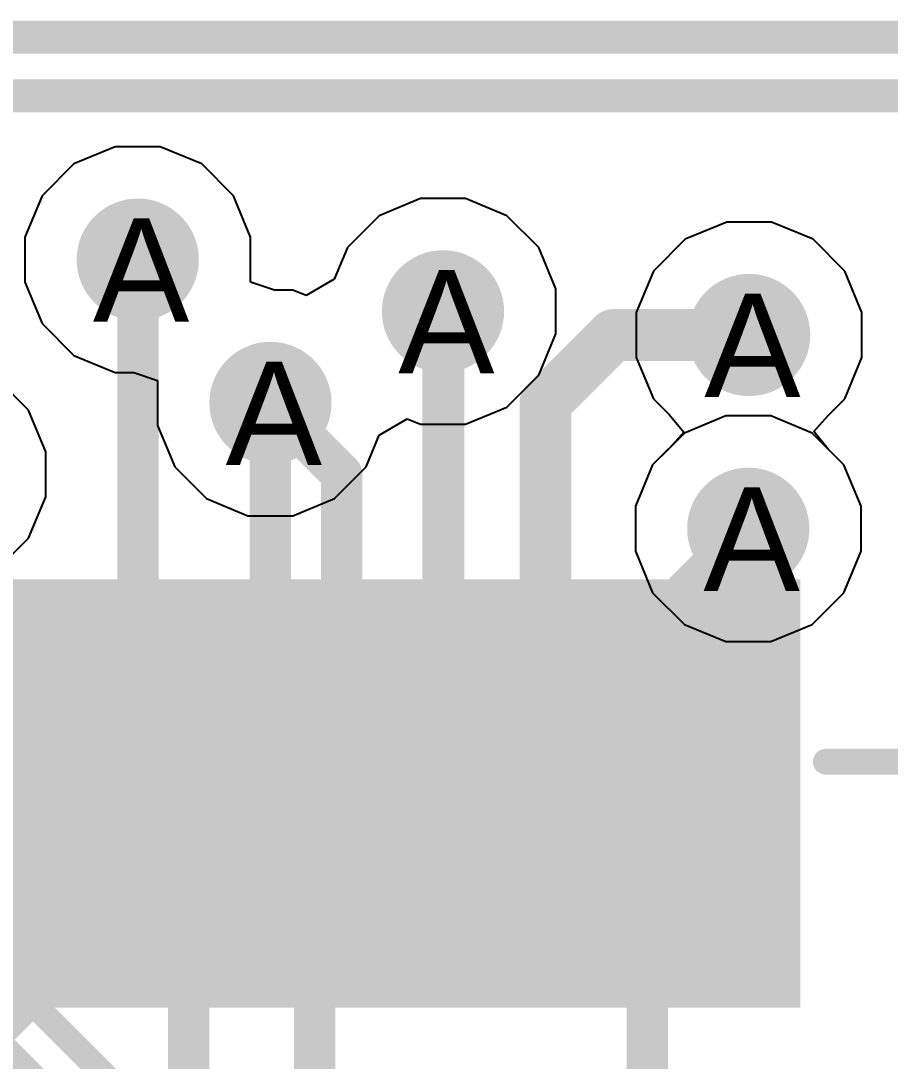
# Model space of a CAD drawing. Header units: inches. Extents: x 0 to 5271, y 0 to 5417.
# Drawn here: x 58.73 to 63, y 99.14 to 104.25 of the extents above; entities that cross this region are included whole.
import ezdxf

# ---------------------------------------------------------------- set-up
doc = ezdxf.new("R2010")
doc.units = ezdxf.units.IN
for name, color, linetype in [('Bottom Layer', 5, 'Continuous'), ('Drill Drawing', 1, 'Continuous'), ('L2_GND1', 16, 'Continuous'), ('L3_SIG1', 76, 'Continuous'), ('L4_PWR', 90, 'Continuous'), ('L5_GND2', 156, 'Continuous'), ('L6_SIG2', 130, 'Continuous'), ('L7_GND3', 216, 'Continuous'), ('Top Layer', 1, 'Continuous'), ('Top Overlay', 2, 'Continuous'), ('Top Paste', 8, 'Continuous'), ('Top Solder', 216, 'Continuous'), ('Via Holes', 16, 'Continuous')]:
    doc.layers.add(name, color=color, linetype=linetype)
doc.styles.add('Arial', font='', dxfattribs={"height": 0.2})
doc.styles.get('Arial').set_extended_font_data('Arial')

# ---------------------------------------------------------------- blocks, each defined once
blk = doc.blocks.new('10029449_111RLF_22')
at = {"layer": 'Top Layer'}
for points in [[(-4.65, 3.9), (-4.35, 3.9), (-4.35, 2), (-4.65, 2)], [(-4.15, 3.9), (-3.85, 3.9), (-3.85, 2), (-4.15, 2)], [(-3.65, 3.9), (-3.35, 3.9), (-3.35, 2), (-3.65, 2)], [(-3.15, 3.9), (-2.85, 3.9), (-2.85, 2), (-3.15, 2)], [(-2.65, 3.9), (-2.35, 3.9), (-2.35, 2), (-2.65, 2)], [(-2.15, 3.9), (-1.85, 3.9), (-1.85, 2), (-2.15, 2)], [(-1.65, 3.9), (-1.35, 3.9), (-1.35, 2), (-1.65, 2)], [(-1.15, 3.9), (-0.85, 3.9), (-0.85, 2), (-1.15, 2)]]:
    blk.add_hatch(color=1, dxfattribs=at).paths.add_polyline_path(points)
at = {"layer": 'Top Paste'}
for points in [[(-4.65, 3.9), (-4.35, 3.9), (-4.35, 2), (-4.65, 2)], [(-4.15, 3.9), (-3.85, 3.9), (-3.85, 2), (-4.15, 2)], [(-3.65, 3.9), (-3.35, 3.9), (-3.35, 2), (-3.65, 2)], [(-3.15, 3.9), (-2.85, 3.9), (-2.85, 2), (-3.15, 2)], [(-2.65, 3.9), (-2.35, 3.9), (-2.35, 2), (-2.65, 2)], [(-2.15, 3.9), (-1.85, 3.9), (-1.85, 2), (-2.15, 2)], [(-1.65, 3.9), (-1.35, 3.9), (-1.35, 2), (-1.65, 2)], [(-1.15, 3.9), (-0.85, 3.9), (-0.85, 2), (-1.15, 2)]]:
    blk.add_hatch(color=8, dxfattribs=at).paths.add_polyline_path(points)
at = {"layer": 'Top Solder'}
for points in [[(-4.7516, 4.0016), (-4.2484, 4.0016), (-4.2484, 1.8984), (-4.7516, 1.8984)], [(-4.2516, 4.0016), (-3.7484, 4.0016), (-3.7484, 1.8984), (-4.2516, 1.8984)], [(-3.7516, 4.0016), (-3.2484, 4.0016), (-3.2484, 1.8984), (-3.7516, 1.8984)], [(-3.2516, 4.0016), (-2.7484, 4.0016), (-2.7484, 1.8984), (-3.2516, 1.8984)], [(-2.7516, 4.0016), (-2.2484, 4.0016), (-2.2484, 1.8984), (-2.7516, 1.8984)], [(-2.2516, 4.0016), (-1.7484, 4.0016), (-1.7484, 1.8984), (-2.2516, 1.8984)], [(-1.7516, 4.0016), (-1.2484, 4.0016), (-1.2484, 1.8984), (-1.7516, 1.8984)], [(-1.2516, 4.0016), (-0.7484, 4.0016), (-0.7484, 1.8984), (-1.2516, 1.8984)]]:
    blk.add_hatch(color=216, dxfattribs=at).paths.add_polyline_path(points)
at = {"layer": 'Top Overlay'}
blk.add_lwpolyline([(-4.8768, 2.794, 0.127, 0.127, 0), (-5.9182, 2.794, 0.127, 0.127, 0)], format="xyseb", dxfattribs=at)
blk.add_lwpolyline([(-4.9085, 2.794, 0.0635, 0.0635, 1), (-4.845, 2.794, 0.0635, 0.0635, 1)], format="xyseb", close=True, dxfattribs=at)

msp = doc.modelspace()

# ---------------------------------------------------------------- hatches: boundary and pattern name
at = {"layer": 'Bottom Layer'}
h = msp.add_hatch(color=5, dxfattribs=at)
edge = h.paths.add_edge_path()
edge.add_arc((59.309, 103.0732), 0.3, 0, 360)
h = msp.add_hatch(color=5, dxfattribs=at)
edge = h.paths.add_edge_path()
edge.add_arc((60.8076, 102.8192), 0.3, 0, 360)
h = msp.add_hatch(color=5, dxfattribs=at)
edge = h.paths.add_edge_path()
edge.add_arc((62.3104, 102.7034), 0.3, 0, 360)
h = msp.add_hatch(color=5, dxfattribs=at)
edge = h.paths.add_edge_path()
edge.add_arc((59.9604, 102.3699), 0.3, 0, 360)
h = msp.add_hatch(color=5, dxfattribs=at)
edge = h.paths.add_edge_path()
edge.add_arc((62.3062, 101.7524), 0.3, 0, 360)
at = {"layer": 'L2_GND1'}
h = msp.add_hatch(color=16, dxfattribs=at)
edge = h.paths.add_edge_path()
edge.add_arc((59.309, 103.0732), 0.3, 0, 360)
h = msp.add_hatch(color=16, dxfattribs=at)
edge = h.paths.add_edge_path()
edge.add_arc((60.8076, 102.8192), 0.3, 0, 360)
h = msp.add_hatch(color=16, dxfattribs=at)
edge = h.paths.add_edge_path()
edge.add_arc((62.3104, 102.7034), 0.3, 0, 360)
h = msp.add_hatch(color=16, dxfattribs=at)
edge = h.paths.add_edge_path()
edge.add_arc((59.9604, 102.3699), 0.3, 0, 360)
h = msp.add_hatch(color=16, dxfattribs=at)
edge = h.paths.add_edge_path()
edge.add_arc((62.3062, 101.7524), 0.3, 0, 360)
at = {"layer": 'L3_SIG1'}
h = msp.add_hatch(color=76, dxfattribs=at)
edge = h.paths.add_edge_path()
edge.add_arc((59.309, 103.0732), 0.3, 0, 360)
h = msp.add_hatch(color=76, dxfattribs=at)
edge = h.paths.add_edge_path()
edge.add_arc((60.8076, 102.8192), 0.3, 0, 360)
h = msp.add_hatch(color=76, dxfattribs=at)
edge = h.paths.add_edge_path()
edge.add_arc((62.3104, 102.7034), 0.3, 0, 360)
h = msp.add_hatch(color=76, dxfattribs=at)
edge = h.paths.add_edge_path()
edge.add_arc((59.9604, 102.3699), 0.3, 0, 360)
h = msp.add_hatch(color=76, dxfattribs=at)
edge = h.paths.add_edge_path()
edge.add_arc((62.3062, 101.7524), 0.3, 0, 360)
at = {"layer": 'L4_PWR'}
h = msp.add_hatch(color=90, dxfattribs=at)
edge = h.paths.add_edge_path()
edge.add_arc((59.309, 103.0732), 0.3, 0, 360)
h = msp.add_hatch(color=90, dxfattribs=at)
edge = h.paths.add_edge_path()
edge.add_arc((60.8076, 102.8192), 0.3, 0, 360)
h = msp.add_hatch(color=90, dxfattribs=at)
edge = h.paths.add_edge_path()
edge.add_arc((62.3104, 102.7034), 0.3, 0, 360)
h = msp.add_hatch(color=90, dxfattribs=at)
edge = h.paths.add_edge_path()
edge.add_arc((59.9604, 102.3699), 0.3, 0, 360)
h = msp.add_hatch(color=90, dxfattribs=at)
edge = h.paths.add_edge_path()
edge.add_arc((62.3062, 101.7524), 0.3, 0, 360)
at = {"layer": 'L5_GND2'}
h = msp.add_hatch(color=156, dxfattribs=at)
edge = h.paths.add_edge_path()
edge.add_arc((59.309, 103.0732), 0.3, 0, 360)
h = msp.add_hatch(color=156, dxfattribs=at)
edge = h.paths.add_edge_path()
edge.add_arc((60.8076, 102.8192), 0.3, 0, 360)
h = msp.add_hatch(color=156, dxfattribs=at)
edge = h.paths.add_edge_path()
edge.add_arc((62.3104, 102.7034), 0.3, 0, 360)
h = msp.add_hatch(color=156, dxfattribs=at)
edge = h.paths.add_edge_path()
edge.add_arc((59.9604, 102.3699), 0.3, 0, 360)
h = msp.add_hatch(color=156, dxfattribs=at)
edge = h.paths.add_edge_path()
edge.add_arc((62.3062, 101.7524), 0.3, 0, 360)
at = {"layer": 'L6_SIG2'}
h = msp.add_hatch(color=130, dxfattribs=at)
edge = h.paths.add_edge_path()
edge.add_arc((59.309, 103.0732), 0.3, 0, 360)
h = msp.add_hatch(color=130, dxfattribs=at)
edge = h.paths.add_edge_path()
edge.add_arc((60.8076, 102.8192), 0.3, 0, 360)
h = msp.add_hatch(color=130, dxfattribs=at)
edge = h.paths.add_edge_path()
edge.add_arc((62.3104, 102.7034), 0.3, 0, 360)
h = msp.add_hatch(color=130, dxfattribs=at)
edge = h.paths.add_edge_path()
edge.add_arc((59.9604, 102.3699), 0.3, 0, 360)
h = msp.add_hatch(color=130, dxfattribs=at)
edge = h.paths.add_edge_path()
edge.add_arc((62.3062, 101.7524), 0.3, 0, 360)
at = {"layer": 'L7_GND3'}
h = msp.add_hatch(color=216, dxfattribs=at)
edge = h.paths.add_edge_path()
edge.add_arc((59.309, 103.0732), 0.3, 0, 360)
h = msp.add_hatch(color=216, dxfattribs=at)
edge = h.paths.add_edge_path()
edge.add_arc((60.8076, 102.8192), 0.3, 0, 360)
h = msp.add_hatch(color=216, dxfattribs=at)
edge = h.paths.add_edge_path()
edge.add_arc((62.3104, 102.7034), 0.3, 0, 360)
h = msp.add_hatch(color=216, dxfattribs=at)
edge = h.paths.add_edge_path()
edge.add_arc((59.9604, 102.3699), 0.3, 0, 360)
h = msp.add_hatch(color=216, dxfattribs=at)
edge = h.paths.add_edge_path()
edge.add_arc((62.3062, 101.7524), 0.3, 0, 360)
at = {"layer": 'Top Layer'}
h = msp.add_hatch(color=1, dxfattribs=at)
edge = h.paths.add_edge_path()
edge.add_arc((59.309, 103.0732), 0.3, 0, 360)
h = msp.add_hatch(color=1, dxfattribs=at)
edge = h.paths.add_edge_path()
edge.add_arc((60.8076, 102.8192), 0.3, 0, 360)
h = msp.add_hatch(color=1, dxfattribs=at)
edge = h.paths.add_edge_path()
edge.add_arc((62.3104, 102.7034), 0.3, 0, 360)
h = msp.add_hatch(color=1, dxfattribs=at)
edge = h.paths.add_edge_path()
edge.add_arc((59.9604, 102.3699), 0.3, 0, 360)
h = msp.add_hatch(color=1, dxfattribs=at)
edge = h.paths.add_edge_path()
edge.add_arc((62.3062, 101.7524), 0.3, 0, 360)
at = {"layer": 'Via Holes'}
h = msp.add_hatch(color=7, dxfattribs=at)
edge = h.paths.add_edge_path()
edge.add_arc((59.309, 103.0732), 0.15, 0, 360)
h = msp.add_hatch(color=7, dxfattribs=at)
edge = h.paths.add_edge_path()
edge.add_arc((60.8076, 102.8192), 0.15, 0, 360)
h = msp.add_hatch(color=7, dxfattribs=at)
edge = h.paths.add_edge_path()
edge.add_arc((62.3104, 102.7034), 0.15, 0, 360)
h = msp.add_hatch(color=7, dxfattribs=at)
edge = h.paths.add_edge_path()
edge.add_arc((59.9604, 102.3699), 0.15, 0, 360)
h = msp.add_hatch(color=7, dxfattribs=at)
edge = h.paths.add_edge_path()
edge.add_arc((62.3062, 101.7524), 0.15, 0, 360)

# ---------------------------------------------------------------- linework, layer by layer
at = {"layer": 'Bottom Layer'}
for points in [[(59.309, 103.0732, 0.2032, 0.2032, 0), (59.3104, 103.0718, 0.2032, 0.2032, 0)], [(59.3104, 100.6708, 0.2032, 0.2032, 0), (59.3104, 103.0718, 0.2032, 0.2032, 0)], [(60.8076, 100.8851, 0.2032, 0.2032, 0), (60.8076, 102.8192, 0.2032, 0.2032, 0)], [(59.9604, 100.6431, 0.2032, 0.2032, 0), (59.9604, 102.3699, 0.2032, 0.2032, 0)], [(60.1774, 99.6236, 0.2032, 0.2032, 0), (62.3062, 101.7524, 0.2032, 0.2032, 0)], [(59.5585, 99.636, 0.2032, 0.2032, 0), (60.8076, 100.8851, 0.2032, 0.2032, 0)], [(55.5752, 96.9356, 0.2032, 0.2032, 0), (59.3104, 100.6708, 0.2032, 0.2032, 0)], [(56.0348, 96.7176, 0.2032, 0.2032, 0), (59.9604, 100.6431, 0.2032, 0.2032, 0)], [(59.5585, 90.1095, 0.2032, 0.2032, 0), (59.5585, 99.636, 0.2032, 0.2032, 0)], [(60.1774, 88.7687, 0.2032, 0.2032, 0), (60.1774, 99.6236, 0.2032, 0.2032, 0)]]:
    msp.add_lwpolyline(points, format="xyseb", dxfattribs=at)
for points in [[(59.2582, 103.0732, 0.1016, 0.1016, 1), (59.3598, 103.0732, 0.1016, 0.1016, 1)], [(59.2596, 103.0718, 0.1016, 0.1016, 1), (59.3612, 103.0718, 0.1016, 0.1016, 1)], [(59.2596, 103.0718, 0.1016, 0.1016, 1), (59.3612, 103.0718, 0.1016, 0.1016, 1)], [(60.7568, 102.8192, 0.1016, 0.1016, 1), (60.8584, 102.8192, 0.1016, 0.1016, 1)], [(59.9096, 102.3699, 0.1016, 0.1016, 1), (60.0112, 102.3699, 0.1016, 0.1016, 1)], [(62.2554, 101.7524, 0.1016, 0.1016, 1), (62.357, 101.7524, 0.1016, 0.1016, 1)], [(60.7568, 100.8851, 0.1016, 0.1016, 1), (60.8584, 100.8851, 0.1016, 0.1016, 1)], [(60.7568, 100.8851, 0.1016, 0.1016, 1), (60.8584, 100.8851, 0.1016, 0.1016, 1)], [(59.2596, 100.6708, 0.1016, 0.1016, 1), (59.3612, 100.6708, 0.1016, 0.1016, 1)], [(59.2596, 100.6708, 0.1016, 0.1016, 1), (59.3612, 100.6708, 0.1016, 0.1016, 1)], [(59.9096, 100.6431, 0.1016, 0.1016, 1), (60.0112, 100.6431, 0.1016, 0.1016, 1)], [(59.9096, 100.6431, 0.1016, 0.1016, 1), (60.0112, 100.6431, 0.1016, 0.1016, 1)], [(59.5077, 99.636, 0.1016, 0.1016, 1), (59.6093, 99.636, 0.1016, 0.1016, 1)], [(59.5077, 99.636, 0.1016, 0.1016, 1), (59.6093, 99.636, 0.1016, 0.1016, 1)], [(60.1266, 99.6236, 0.1016, 0.1016, 1), (60.2282, 99.6236, 0.1016, 0.1016, 1)], [(60.1266, 99.6236, 0.1016, 0.1016, 1), (60.2282, 99.6236, 0.1016, 0.1016, 1)]]:
    msp.add_lwpolyline(points, format="xyseb", close=True, dxfattribs=at)
at = {"layer": 'L2_GND1'}
for p, q in [((59.1988, 103.6272), (58.9952, 103.5429)), ((59.4192, 103.6272), (59.1988, 103.6272)), ((59.6228, 103.5429), (59.4192, 103.6272)), ((58.9952, 103.5429), (58.8393, 103.387)), ((59.7787, 103.387), (59.6228, 103.5429)), ((58.8393, 103.387), (58.755, 103.1834)), ((59.863, 103.1834), (59.7787, 103.387)), ((60.6974, 103.3732), (60.4938, 103.2889)), ((60.9178, 103.3732), (60.6974, 103.3732)), ((61.1214, 103.2889), (60.9178, 103.3732)), ((60.4938, 103.2889), (60.3379, 103.133)), ((61.2773, 103.133), (61.1214, 103.2889)), ((62.2002, 103.2574), (61.9966, 103.1731)), ((62.4206, 103.2574), (62.2002, 103.2574)), ((62.6242, 103.1731), (62.4206, 103.2574)), ((58.755, 103.1834), (58.755, 102.963)), ((59.863, 103.0413), (59.863, 103.1834)), ((61.9966, 103.1731), (61.8408, 103.0172)), ((62.7801, 103.0172), (62.6242, 103.1731)), ((60.3379, 103.133), (60.2735, 102.9774)), ((61.3616, 102.9294), (61.2773, 103.133)), ((59.863, 102.963), (59.863, 103.0413)), ((61.8408, 103.0172), (61.7564, 102.8136)), ((62.8644, 102.8136), (62.7801, 103.0172)), ((58.755, 102.963), (58.8393, 102.7594)), ((59.9803, 102.9239), (59.863, 102.963)), ((60.2735, 102.9774), (60.1363, 102.8967)), ((60.0706, 102.9239), (59.9803, 102.9239)), ((60.1363, 102.8967), (60.0706, 102.9239)), ((61.3616, 102.709), (61.3616, 102.9294)), ((61.7564, 102.8136), (61.7564, 102.5932)), ((62.8644, 102.5932), (62.8644, 102.8136)), ((58.8393, 102.7594), (58.9952, 102.6035)), ((61.2773, 102.5054), (61.3616, 102.709)), ((58.9952, 102.6035), (59.1988, 102.5192)), ((61.7564, 102.5932), (61.8408, 102.3896)), ((62.7801, 102.3896), (62.8644, 102.5932)), ((58.7732, 102.3337), (58.6173, 102.4895)), ((59.1988, 102.5192), (59.2891, 102.5192)), ((59.2891, 102.5192), (59.4064, 102.4801)), ((59.4064, 102.4801), (59.4064, 102.4019)), ((61.1214, 102.3495), (61.2773, 102.5054)), ((59.4064, 102.4019), (59.4064, 102.2597)), ((61.8408, 102.3896), (61.9174, 102.313)), ((62.6992, 102.3088), (62.7801, 102.3896)), ((58.8575, 102.1301), (58.7732, 102.3337)), ((60.9178, 102.2652), (61.1214, 102.3495)), ((60.4945, 102.2118), (60.6317, 102.2924)), ((60.6317, 102.2924), (60.6974, 102.2652)), ((61.9174, 102.313), (61.9893, 102.2258)), ((62.6273, 102.23), (62.6992, 102.3088)), ((59.4064, 102.2597), (59.4907, 102.0561)), ((60.6974, 102.2652), (60.9178, 102.2652)), ((61.9893, 102.2258), (61.9174, 102.1471)), ((62.6992, 102.1428), (62.6273, 102.23)), ((60.4301, 102.0561), (60.4945, 102.2118)), ((58.8575, 101.9097), (58.8575, 102.1301)), ((61.9174, 102.1471), (61.8365, 102.0662)), ((62.7759, 102.0662), (62.6992, 102.1428)), ((61.8365, 102.0662), (61.7522, 101.8626)), ((62.8602, 101.8626), (62.7759, 102.0662)), ((59.4907, 102.0561), (59.6466, 101.9003)), ((60.2742, 101.9003), (60.4301, 102.0561)), ((58.7732, 101.7061), (58.8575, 101.9097)), ((59.6466, 101.9003), (59.8502, 101.8159)), ((60.0706, 101.8159), (60.2742, 101.9003)), ((61.7522, 101.8626), (61.7522, 101.6422)), ((62.8602, 101.6422), (62.8602, 101.8626)), ((59.8502, 101.8159), (60.0706, 101.8159)), ((58.6173, 101.5502), (58.7732, 101.7061)), ((61.7522, 101.6422), (61.8365, 101.4386)), ((62.7759, 101.4386), (62.8602, 101.6422)), ((61.8365, 101.4386), (61.9924, 101.2827)), ((62.62, 101.2827), (62.7759, 101.4386)), ((61.9924, 101.2827), (62.196, 101.1984)), ((62.4164, 101.1984), (62.62, 101.2827)), ((62.196, 101.1984), (62.4164, 101.1984))]:
    msp.add_line(p, q, dxfattribs=at)
at = {"layer": 'L3_SIG1'}
for p, q in [((59.1988, 103.6272), (58.9952, 103.5429)), ((59.4192, 103.6272), (59.1988, 103.6272)), ((59.6228, 103.5429), (59.4192, 103.6272)), ((58.9952, 103.5429), (58.8393, 103.387)), ((59.7787, 103.387), (59.6228, 103.5429)), ((58.8393, 103.387), (58.755, 103.1834)), ((59.863, 103.1834), (59.7787, 103.387)), ((60.6974, 103.3732), (60.4938, 103.2889)), ((60.9178, 103.3732), (60.6974, 103.3732)), ((61.1214, 103.2889), (60.9178, 103.3732)), ((60.4938, 103.2889), (60.3379, 103.133)), ((61.2773, 103.133), (61.1214, 103.2889)), ((58.755, 103.1834), (58.755, 102.963)), ((59.863, 103.0413), (59.863, 103.1834)), ((60.3379, 103.133), (60.2735, 102.9774)), ((61.3616, 102.9294), (61.2773, 103.133)), ((59.863, 102.963), (59.863, 103.0413)), ((58.755, 102.963), (58.8393, 102.7594)), ((59.9803, 102.9239), (59.863, 102.963)), ((60.2735, 102.9774), (60.1363, 102.8967)), ((60.0706, 102.9239), (59.9803, 102.9239)), ((60.1363, 102.8967), (60.0706, 102.9239)), ((61.3616, 102.709), (61.3616, 102.9294)), ((58.8393, 102.7594), (58.9952, 102.6035)), ((61.2773, 102.5054), (61.3616, 102.709)), ((58.9952, 102.6035), (59.1988, 102.5192)), ((59.1988, 102.5192), (59.2891, 102.5192)), ((59.2891, 102.5192), (59.4064, 102.4801)), ((59.4064, 102.4801), (59.4064, 102.4019)), ((61.1214, 102.3495), (61.2773, 102.5054)), ((59.4064, 102.4019), (59.4064, 102.2597)), ((60.9178, 102.2652), (61.1214, 102.3495)), ((60.4945, 102.2118), (60.6317, 102.2924)), ((60.6317, 102.2924), (60.6974, 102.2652)), ((62.196, 102.3064), (61.9924, 102.2221)), ((62.4164, 102.3064), (62.196, 102.3064)), ((62.62, 102.2221), (62.4164, 102.3064)), ((59.4064, 102.2597), (59.4907, 102.0561)), ((60.6974, 102.2652), (60.9178, 102.2652)), ((61.9924, 102.2221), (61.8365, 102.0662)), ((62.7759, 102.0662), (62.62, 102.2221)), ((60.4301, 102.0561), (60.4945, 102.2118)), ((61.8365, 102.0662), (61.7522, 101.8626)), ((62.8602, 101.8626), (62.7759, 102.0662)), ((59.4907, 102.0561), (59.6466, 101.9003)), ((60.2742, 101.9003), (60.4301, 102.0561)), ((59.6466, 101.9003), (59.8502, 101.8159)), ((60.0706, 101.8159), (60.2742, 101.9003)), ((61.7522, 101.8626), (61.7522, 101.6422)), ((62.8602, 101.6422), (62.8602, 101.8626)), ((59.8502, 101.8159), (60.0706, 101.8159)), ((61.7522, 101.6422), (61.8365, 101.4386)), ((62.7759, 101.4386), (62.8602, 101.6422)), ((61.8365, 101.4386), (61.9924, 101.2827)), ((62.62, 101.2827), (62.7759, 101.4386)), ((61.9924, 101.2827), (62.196, 101.1984)), ((62.4164, 101.1984), (62.62, 101.2827)), ((62.196, 101.1984), (62.4164, 101.1984))]:
    msp.add_line(p, q, dxfattribs=at)
at = {"layer": 'L4_PWR'}
for p, q in [((59.1988, 103.6272), (58.9952, 103.5429)), ((59.4192, 103.6272), (59.1988, 103.6272)), ((59.6228, 103.5429), (59.4192, 103.6272)), ((58.9952, 103.5429), (58.8393, 103.387)), ((59.7787, 103.387), (59.6228, 103.5429)), ((58.8393, 103.387), (58.755, 103.1834)), ((59.863, 103.1834), (59.7787, 103.387)), ((60.6974, 103.3732), (60.4938, 103.2889)), ((60.9178, 103.3732), (60.6974, 103.3732)), ((61.1214, 103.2889), (60.9178, 103.3732)), ((60.4938, 103.2889), (60.3379, 103.133)), ((61.2773, 103.133), (61.1214, 103.2889)), ((62.2002, 103.2574), (61.9966, 103.1731)), ((62.4206, 103.2574), (62.2002, 103.2574)), ((62.6242, 103.1731), (62.4206, 103.2574)), ((58.755, 103.1834), (58.755, 102.963)), ((59.863, 103.0413), (59.863, 103.1834)), ((61.9966, 103.1731), (61.8408, 103.0172)), ((62.7801, 103.0172), (62.6242, 103.1731)), ((60.3379, 103.133), (60.2735, 102.9774)), ((61.3616, 102.9294), (61.2773, 103.133)), ((59.863, 102.963), (59.863, 103.0413)), ((61.8408, 103.0172), (61.7564, 102.8136)), ((62.8644, 102.8136), (62.7801, 103.0172)), ((58.755, 102.963), (58.8393, 102.7594)), ((59.9803, 102.9239), (59.863, 102.963)), ((60.2735, 102.9774), (60.1363, 102.8967)), ((60.0706, 102.9239), (59.9803, 102.9239)), ((60.1363, 102.8967), (60.0706, 102.9239)), ((61.3616, 102.709), (61.3616, 102.9294)), ((61.7564, 102.8136), (61.7564, 102.5932)), ((62.8644, 102.5932), (62.8644, 102.8136)), ((58.8393, 102.7594), (58.9952, 102.6035)), ((61.2773, 102.5054), (61.3616, 102.709)), ((58.9952, 102.6035), (59.1988, 102.5192)), ((61.7564, 102.5932), (61.8408, 102.3896)), ((62.7801, 102.3896), (62.8644, 102.5932)), ((58.7732, 102.3337), (58.6173, 102.4895)), ((59.1988, 102.5192), (59.2891, 102.5192)), ((59.2891, 102.5192), (59.4064, 102.4801)), ((59.4064, 102.4801), (59.4064, 102.4019)), ((61.1214, 102.3495), (61.2773, 102.5054)), ((59.4064, 102.4019), (59.4064, 102.2597)), ((61.8408, 102.3896), (61.9174, 102.313)), ((62.6992, 102.3088), (62.7801, 102.3896)), ((58.8575, 102.1301), (58.7732, 102.3337)), ((60.9178, 102.2652), (61.1214, 102.3495)), ((60.4945, 102.2118), (60.6317, 102.2924)), ((60.6317, 102.2924), (60.6974, 102.2652)), ((61.9174, 102.313), (61.9893, 102.2258)), ((62.6273, 102.23), (62.6992, 102.3088)), ((59.4064, 102.2597), (59.4907, 102.0561)), ((60.6974, 102.2652), (60.9178, 102.2652)), ((61.9893, 102.2258), (61.9174, 102.1471)), ((62.6992, 102.1428), (62.6273, 102.23)), ((60.4301, 102.0561), (60.4945, 102.2118)), ((58.8575, 101.9097), (58.8575, 102.1301)), ((61.9174, 102.1471), (61.8365, 102.0662)), ((62.7759, 102.0662), (62.6992, 102.1428)), ((61.8365, 102.0662), (61.7522, 101.8626)), ((62.8602, 101.8626), (62.7759, 102.0662)), ((59.4907, 102.0561), (59.6466, 101.9003)), ((60.2742, 101.9003), (60.4301, 102.0561)), ((58.7732, 101.7061), (58.8575, 101.9097)), ((59.6466, 101.9003), (59.8502, 101.8159)), ((60.0706, 101.8159), (60.2742, 101.9003)), ((61.7522, 101.8626), (61.7522, 101.6422)), ((62.8602, 101.6422), (62.8602, 101.8626)), ((59.8502, 101.8159), (60.0706, 101.8159)), ((58.6173, 101.5502), (58.7732, 101.7061)), ((61.7522, 101.6422), (61.8365, 101.4386)), ((62.7759, 101.4386), (62.8602, 101.6422)), ((61.8365, 101.4386), (61.9924, 101.2827)), ((62.62, 101.2827), (62.7759, 101.4386)), ((61.9924, 101.2827), (62.196, 101.1984)), ((62.4164, 101.1984), (62.62, 101.2827)), ((62.196, 101.1984), (62.4164, 101.1984))]:
    msp.add_line(p, q, dxfattribs=at)
at = {"layer": 'L5_GND2'}
for p, q in [((59.1988, 103.6272), (58.9952, 103.5429)), ((59.4192, 103.6272), (59.1988, 103.6272)), ((59.6228, 103.5429), (59.4192, 103.6272)), ((58.9952, 103.5429), (58.8393, 103.387)), ((59.7787, 103.387), (59.6228, 103.5429)), ((58.8393, 103.387), (58.755, 103.1834)), ((59.863, 103.1834), (59.7787, 103.387)), ((60.6974, 103.3732), (60.4938, 103.2889)), ((60.9178, 103.3732), (60.6974, 103.3732)), ((61.1214, 103.2889), (60.9178, 103.3732)), ((60.4938, 103.2889), (60.3379, 103.133)), ((61.2773, 103.133), (61.1214, 103.2889)), ((58.755, 103.1834), (58.755, 102.963)), ((59.863, 103.0413), (59.863, 103.1834)), ((60.3379, 103.133), (60.2735, 102.9774)), ((61.3616, 102.9294), (61.2773, 103.133)), ((59.863, 102.963), (59.863, 103.0413)), ((58.755, 102.963), (58.8393, 102.7594)), ((59.9803, 102.9239), (59.863, 102.963)), ((60.2735, 102.9774), (60.1363, 102.8967)), ((60.0706, 102.9239), (59.9803, 102.9239)), ((60.1363, 102.8967), (60.0706, 102.9239)), ((61.3616, 102.709), (61.3616, 102.9294)), ((58.8393, 102.7594), (58.9952, 102.6035)), ((61.2773, 102.5054), (61.3616, 102.709)), ((58.9952, 102.6035), (59.1988, 102.5192)), ((59.1988, 102.5192), (59.2891, 102.5192)), ((59.2891, 102.5192), (59.4064, 102.4801)), ((59.4064, 102.4801), (59.4064, 102.4019)), ((61.1214, 102.3495), (61.2773, 102.5054)), ((59.4064, 102.4019), (59.4064, 102.2597)), ((60.9178, 102.2652), (61.1214, 102.3495)), ((60.4945, 102.2118), (60.6317, 102.2924)), ((60.6317, 102.2924), (60.6974, 102.2652)), ((62.196, 102.3064), (61.9924, 102.2221)), ((62.4164, 102.3064), (62.196, 102.3064)), ((62.62, 102.2221), (62.4164, 102.3064)), ((59.4064, 102.2597), (59.4907, 102.0561)), ((60.6974, 102.2652), (60.9178, 102.2652)), ((61.9924, 102.2221), (61.8365, 102.0662)), ((62.7759, 102.0662), (62.62, 102.2221)), ((60.4301, 102.0561), (60.4945, 102.2118)), ((61.8365, 102.0662), (61.7522, 101.8626)), ((62.8602, 101.8626), (62.7759, 102.0662)), ((59.4907, 102.0561), (59.6466, 101.9003)), ((60.2742, 101.9003), (60.4301, 102.0561)), ((59.6466, 101.9003), (59.8502, 101.8159)), ((60.0706, 101.8159), (60.2742, 101.9003)), ((61.7522, 101.8626), (61.7522, 101.6422)), ((62.8602, 101.6422), (62.8602, 101.8626)), ((59.8502, 101.8159), (60.0706, 101.8159)), ((61.7522, 101.6422), (61.8365, 101.4386)), ((62.7759, 101.4386), (62.8602, 101.6422)), ((61.8365, 101.4386), (61.9924, 101.2827)), ((62.62, 101.2827), (62.7759, 101.4386)), ((61.9924, 101.2827), (62.196, 101.1984)), ((62.4164, 101.1984), (62.62, 101.2827)), ((62.196, 101.1984), (62.4164, 101.1984))]:
    msp.add_line(p, q, dxfattribs=at)
at = {"layer": 'L6_SIG2'}
for p, q in [((59.1988, 103.6272), (58.9952, 103.5429)), ((59.4192, 103.6272), (59.1988, 103.6272)), ((59.6228, 103.5429), (59.4192, 103.6272)), ((58.9952, 103.5429), (58.8393, 103.387)), ((59.7787, 103.387), (59.6228, 103.5429)), ((58.8393, 103.387), (58.755, 103.1834)), ((59.863, 103.1834), (59.7787, 103.387)), ((60.6974, 103.3732), (60.4938, 103.2889)), ((60.9178, 103.3732), (60.6974, 103.3732)), ((61.1214, 103.2889), (60.9178, 103.3732)), ((60.4938, 103.2889), (60.3379, 103.133)), ((61.2773, 103.133), (61.1214, 103.2889)), ((58.755, 103.1834), (58.755, 102.963)), ((59.863, 103.0413), (59.863, 103.1834)), ((60.3379, 103.133), (60.2735, 102.9774)), ((61.3616, 102.9294), (61.2773, 103.133)), ((59.863, 102.963), (59.863, 103.0413)), ((58.755, 102.963), (58.8393, 102.7594)), ((59.9803, 102.9239), (59.863, 102.963)), ((60.2735, 102.9774), (60.1363, 102.8967)), ((60.0706, 102.9239), (59.9803, 102.9239)), ((60.1363, 102.8967), (60.0706, 102.9239)), ((61.3616, 102.709), (61.3616, 102.9294)), ((58.8393, 102.7594), (58.9952, 102.6035)), ((61.2773, 102.5054), (61.3616, 102.709)), ((58.9952, 102.6035), (59.1988, 102.5192)), ((59.1988, 102.5192), (59.2891, 102.5192)), ((59.2891, 102.5192), (59.4064, 102.4801)), ((59.4064, 102.4801), (59.4064, 102.4019)), ((61.1214, 102.3495), (61.2773, 102.5054)), ((59.4064, 102.4019), (59.4064, 102.2597)), ((60.9178, 102.2652), (61.1214, 102.3495)), ((60.4945, 102.2118), (60.6317, 102.2924)), ((60.6317, 102.2924), (60.6974, 102.2652)), ((62.196, 102.3064), (61.9924, 102.2221)), ((62.4164, 102.3064), (62.196, 102.3064)), ((62.62, 102.2221), (62.4164, 102.3064)), ((59.4064, 102.2597), (59.4907, 102.0561)), ((60.6974, 102.2652), (60.9178, 102.2652)), ((61.9924, 102.2221), (61.8365, 102.0662)), ((62.7759, 102.0662), (62.62, 102.2221)), ((60.4301, 102.0561), (60.4945, 102.2118)), ((61.8365, 102.0662), (61.7522, 101.8626)), ((62.8602, 101.8626), (62.7759, 102.0662)), ((59.4907, 102.0561), (59.6466, 101.9003)), ((60.2742, 101.9003), (60.4301, 102.0561)), ((59.6466, 101.9003), (59.8502, 101.8159)), ((60.0706, 101.8159), (60.2742, 101.9003)), ((61.7522, 101.8626), (61.7522, 101.6422)), ((62.8602, 101.6422), (62.8602, 101.8626)), ((59.8502, 101.8159), (60.0706, 101.8159)), ((61.7522, 101.6422), (61.8365, 101.4386)), ((62.7759, 101.4386), (62.8602, 101.6422)), ((61.8365, 101.4386), (61.9924, 101.2827)), ((62.62, 101.2827), (62.7759, 101.4386)), ((61.9924, 101.2827), (62.196, 101.1984)), ((62.4164, 101.1984), (62.62, 101.2827)), ((62.196, 101.1984), (62.4164, 101.1984))]:
    msp.add_line(p, q, dxfattribs=at)
at = {"layer": 'L7_GND3'}
for p, q in [((59.1988, 103.6272), (58.9952, 103.5429)), ((59.4192, 103.6272), (59.1988, 103.6272)), ((59.6228, 103.5429), (59.4192, 103.6272)), ((58.9952, 103.5429), (58.8393, 103.387)), ((59.7787, 103.387), (59.6228, 103.5429)), ((58.8393, 103.387), (58.755, 103.1834)), ((59.863, 103.1834), (59.7787, 103.387)), ((60.6974, 103.3732), (60.4938, 103.2889)), ((60.9178, 103.3732), (60.6974, 103.3732)), ((61.1214, 103.2889), (60.9178, 103.3732)), ((60.4938, 103.2889), (60.3379, 103.133)), ((61.2773, 103.133), (61.1214, 103.2889)), ((58.755, 103.1834), (58.755, 102.963)), ((59.863, 103.0413), (59.863, 103.1834)), ((60.3379, 103.133), (60.2735, 102.9774)), ((61.3616, 102.9294), (61.2773, 103.133)), ((59.863, 102.963), (59.863, 103.0413)), ((58.755, 102.963), (58.8393, 102.7594)), ((59.9803, 102.9239), (59.863, 102.963)), ((60.2735, 102.9774), (60.1363, 102.8967)), ((60.0706, 102.9239), (59.9803, 102.9239)), ((60.1363, 102.8967), (60.0706, 102.9239)), ((61.3616, 102.709), (61.3616, 102.9294)), ((58.8393, 102.7594), (58.9952, 102.6035)), ((61.2773, 102.5054), (61.3616, 102.709)), ((58.9952, 102.6035), (59.1988, 102.5192)), ((59.1988, 102.5192), (59.2891, 102.5192)), ((59.2891, 102.5192), (59.4064, 102.4801)), ((59.4064, 102.4801), (59.4064, 102.4019)), ((61.1214, 102.3495), (61.2773, 102.5054)), ((59.4064, 102.4019), (59.4064, 102.2597)), ((60.9178, 102.2652), (61.1214, 102.3495)), ((60.4945, 102.2118), (60.6317, 102.2924)), ((60.6317, 102.2924), (60.6974, 102.2652)), ((62.196, 102.3064), (61.9924, 102.2221)), ((62.4164, 102.3064), (62.196, 102.3064)), ((62.62, 102.2221), (62.4164, 102.3064)), ((59.4064, 102.2597), (59.4907, 102.0561)), ((60.6974, 102.2652), (60.9178, 102.2652)), ((61.9924, 102.2221), (61.8365, 102.0662)), ((62.7759, 102.0662), (62.62, 102.2221)), ((60.4301, 102.0561), (60.4945, 102.2118)), ((61.8365, 102.0662), (61.7522, 101.8626)), ((62.8602, 101.8626), (62.7759, 102.0662)), ((59.4907, 102.0561), (59.6466, 101.9003)), ((60.2742, 101.9003), (60.4301, 102.0561)), ((59.6466, 101.9003), (59.8502, 101.8159)), ((60.0706, 101.8159), (60.2742, 101.9003)), ((61.7522, 101.8626), (61.7522, 101.6422)), ((62.8602, 101.6422), (62.8602, 101.8626)), ((59.8502, 101.8159), (60.0706, 101.8159)), ((61.7522, 101.6422), (61.8365, 101.4386)), ((62.7759, 101.4386), (62.8602, 101.6422)), ((61.8365, 101.4386), (61.9924, 101.2827)), ((62.62, 101.2827), (62.7759, 101.4386)), ((61.9924, 101.2827), (62.196, 101.1984)), ((62.4164, 101.1984), (62.62, 101.2827)), ((62.196, 101.1984), (62.4164, 101.1984))]:
    msp.add_line(p, q, dxfattribs=at)
at = {"layer": 'Top Layer'}
for points in [[(58.175, 104.1648, 0.1608, 0.1608, 0), (70.1626, 104.1648, 0.1608, 0.1608, 0)], [(58.175, 103.877, 0.1608, 0.1608, 0), (70.7222, 103.877, 0.1608, 0.1608, 0)], [(59.309, 103.0732, 0.2032, 0.2032, 0), (59.3104, 103.0718, 0.2032, 0.2032, 0)], [(59.3104, 100.4534, 0.2032, 0.2032, 0), (59.3104, 103.0718, 0.2032, 0.2032, 0)], [(60.8076, 102.8192, 0.2032, 0.2032, 0), (60.8104, 102.8164, 0.2032, 0.2032, 0)], [(60.8104, 100.4534, 0.2032, 0.2032, 0), (60.8104, 102.8164, 0.2032, 0.2032, 0)], [(61.3104, 102.3699, 0.254, 0.254, 0), (61.6439, 102.7034, 0.254, 0.254, 0)], [(61.6439, 102.7034, 0.254, 0.254, 0), (62.3104, 102.7034, 0.254, 0.254, 0)], [(59.9604, 102.3699, 0.2032, 0.2032, 0), (60.3104, 102.0199, 0.2032, 0.2032, 0)], [(61.3104, 100.4534, 0.254, 0.254, 0), (61.3104, 102.3699, 0.254, 0.254, 0)], [(60.3104, 100.4534, 0.2032, 0.2032, 0), (60.3104, 102.0199, 0.2032, 0.2032, 0)], [(62.3062, 101.7524, 0.2032, 0.2032, 0), (62.3083, 101.7503, 0.2032, 0.2032, 0)], [(62.3083, 100.4555, 0.2032, 0.2032, 0), (62.3083, 101.7503, 0.2032, 0.2032, 0)], [(61.8104, 98.961, 0.2032, 0.2032, 0), (61.8104, 100.4534, 0.2032, 0.2032, 0)], [(62.3083, 100.4555, 0.2032, 0.2032, 0), (62.3104, 100.4534, 0.2032, 0.2032, 0)], [(58.8269, 99.3899, 0.1242, 0.1242, 0), (58.8269, 100.4369, 0.1242, 0.1242, 0)], [(58.8269, 99.3899, 0.1242, 0.1242, 0), (59.4805, 98.7363, 0.1242, 0.1242, 0)], [(58.6525, 99.2091, 0.1242, 0.1242, 0), (59.6265, 98.235, 0.1242, 0.1242, 0)]]:
    msp.add_lwpolyline(points, format="xyseb", dxfattribs=at)
for points in [[(59.2582, 103.0732, 0.1016, 0.1016, 1), (59.3598, 103.0732, 0.1016, 0.1016, 1)], [(59.2596, 103.0718, 0.1016, 0.1016, 1), (59.3612, 103.0718, 0.1016, 0.1016, 1)], [(59.2596, 103.0718, 0.1016, 0.1016, 1), (59.3612, 103.0718, 0.1016, 0.1016, 1)], [(60.7568, 102.8192, 0.1016, 0.1016, 1), (60.8584, 102.8192, 0.1016, 0.1016, 1)], [(60.7596, 102.8164, 0.1016, 0.1016, 1), (60.8612, 102.8164, 0.1016, 0.1016, 1)], [(60.7596, 102.8164, 0.1016, 0.1016, 1), (60.8612, 102.8164, 0.1016, 0.1016, 1)], [(61.5804, 102.7034, 0.127, 0.127, 1), (61.7074, 102.7034, 0.127, 0.127, 1)], [(61.5804, 102.7034, 0.127, 0.127, 1), (61.7074, 102.7034, 0.127, 0.127, 1)], [(62.2469, 102.7034, 0.127, 0.127, 1), (62.3739, 102.7034, 0.127, 0.127, 1)], [(59.9096, 102.3699, 0.1016, 0.1016, 1), (60.0112, 102.3699, 0.1016, 0.1016, 1)], [(61.2469, 102.3699, 0.127, 0.127, 1), (61.3739, 102.3699, 0.127, 0.127, 1)], [(61.2469, 102.3699, 0.127, 0.127, 1), (61.3739, 102.3699, 0.127, 0.127, 1)], [(60.2596, 102.0199, 0.1016, 0.1016, 1), (60.3612, 102.0199, 0.1016, 0.1016, 1)], [(60.2596, 102.0199, 0.1016, 0.1016, 1), (60.3612, 102.0199, 0.1016, 0.1016, 1)], [(62.2554, 101.7524, 0.1016, 0.1016, 1), (62.357, 101.7524, 0.1016, 0.1016, 1)], [(62.2575, 101.7503, 0.1016, 0.1016, 1), (62.3591, 101.7503, 0.1016, 0.1016, 1)], [(62.2575, 101.7503, 0.1016, 0.1016, 1), (62.3591, 101.7503, 0.1016, 0.1016, 1)], [(59.2596, 100.4534, 0.1016, 0.1016, 1), (59.3612, 100.4534, 0.1016, 0.1016, 1)], [(60.2596, 100.4534, 0.1016, 0.1016, 1), (60.3612, 100.4534, 0.1016, 0.1016, 1)], [(60.7596, 100.4534, 0.1016, 0.1016, 1), (60.8612, 100.4534, 0.1016, 0.1016, 1)], [(61.2469, 100.4534, 0.127, 0.127, 1), (61.3739, 100.4534, 0.127, 0.127, 1)], [(61.7596, 100.4534, 0.1016, 0.1016, 1), (61.8612, 100.4534, 0.1016, 0.1016, 1)], [(62.2575, 100.4555, 0.1016, 0.1016, 1), (62.3591, 100.4555, 0.1016, 0.1016, 1)], [(62.2575, 100.4555, 0.1016, 0.1016, 1), (62.3591, 100.4555, 0.1016, 0.1016, 1)], [(62.2596, 100.4534, 0.1016, 0.1016, 1), (62.3612, 100.4534, 0.1016, 0.1016, 1)], [(58.7959, 100.4369, 0.0621, 0.0621, 1), (58.858, 100.4369, 0.0621, 0.0621, 1)], [(58.7959, 99.3899, 0.0621, 0.0621, 1), (58.858, 99.3899, 0.0621, 0.0621, 1)], [(58.7959, 99.3899, 0.0621, 0.0621, 1), (58.858, 99.3899, 0.0621, 0.0621, 1)]]:
    msp.add_lwpolyline(points, format="xyseb", close=True, dxfattribs=at)

# ---------------------------------------------------------------- block references
at = {"rotation": 180}
msp.add_blockref('10029449_111RLF_22', (57.8104, 103.4034), dxfattribs=at)

# ---------------------------------------------------------------- texts
at = {"layer": 'Drill Drawing', "style": 'Arial'}
for p in [(59.0889, 102.7685), (60.5875, 102.5145), (62.0903, 102.3987), (59.7403, 102.0652), (62.0861, 101.4477)]:
    msp.add_text('A', height=0.508, dxfattribs=at).set_placement(p)

doc.saveas('drawing.dxf')
